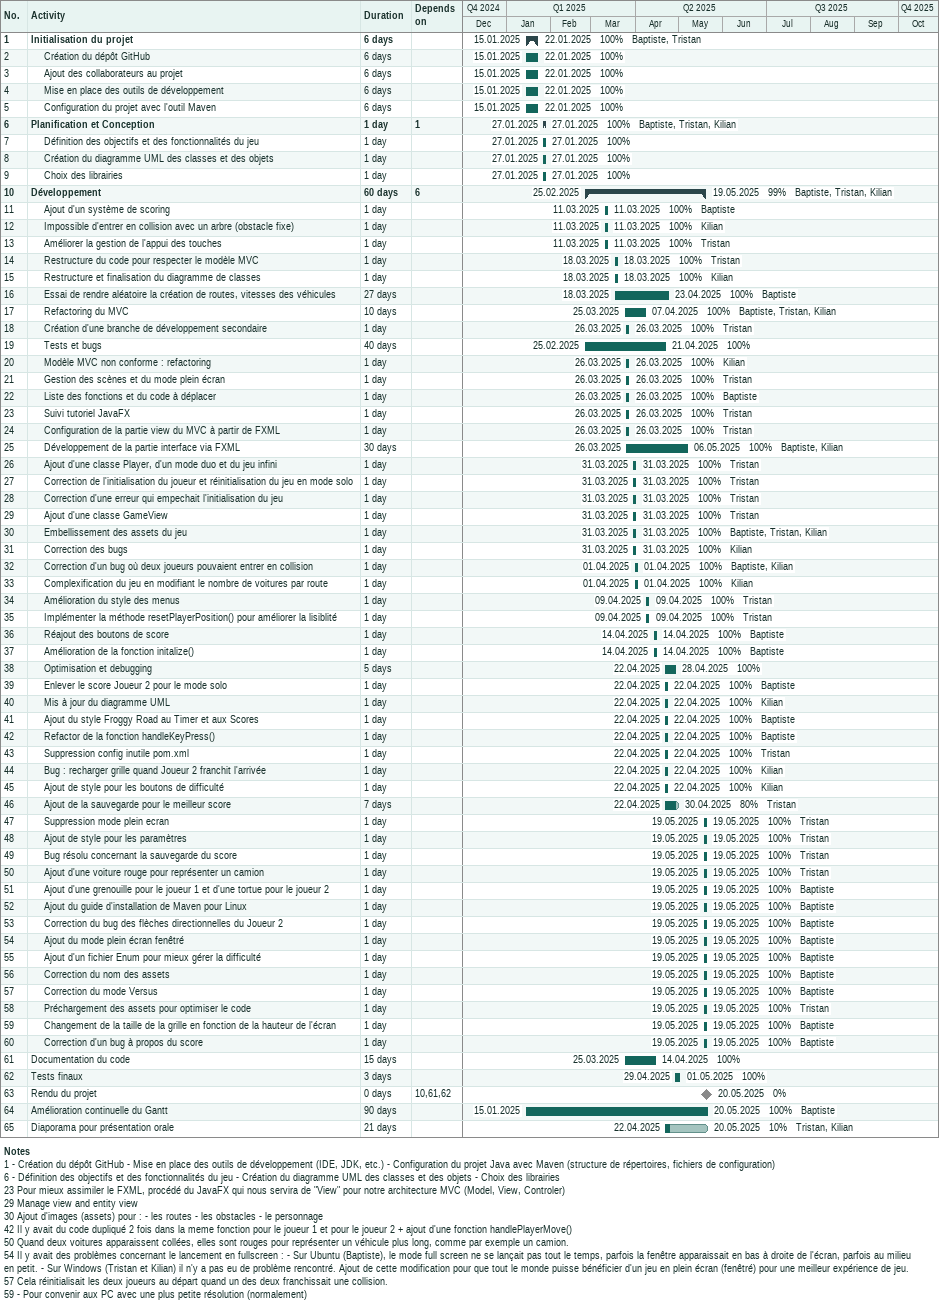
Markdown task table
| ID | Level | Task | Duration | Start | Finish | Predecessors | Resources | % complete |
|---|---|---|---|---|---|---|---|---|
| 1 | 1 | **Initialisation du projet** | 6d | 2025-01-15 | 2025-01-22 |  | Baptiste, Tristan | 100 |
| 2 | 2 | Création du dépôt GitHub | 6d | 2025-01-15 | 2025-01-22 |  |  | 100 |
| 3 | 2 | Ajout des collaborateurs au projet | 6d | 2025-01-15 | 2025-01-22 |  |  | 100 |
| 4 | 2 | Mise en place des outils de développement | 6d | 2025-01-15 | 2025-01-22 |  |  | 100 |
| 5 | 2 | Configuration du projet avec l'outil Maven | 6d | 2025-01-15 | 2025-01-22 |  |  | 100 |
| 6 | 1 | **Planification et Conception** | 1d | 2025-01-27 | 2025-01-27 | 1 | Baptiste, Tristan, Kilian | 100 |
| 7 | 2 | Définition des objectifs et des fonctionnalités du jeu | 1d | 2025-01-27 | 2025-01-27 |  |  | 100 |
| 8 | 2 | Création du diagramme UML des classes et des objets | 1d | 2025-01-27 | 2025-01-27 |  |  | 100 |
| 9 | 2 | Choix des librairies | 1d | 2025-01-27 | 2025-01-27 |  |  | 100 |
| 10 | 1 | **Développement** | 60d | 2025-02-25 | 2025-05-19 | 6 | Baptiste, Tristan, Kilian | 99 |
| 11 | 2 | Ajout d'un système de scoring | 1d | 2025-03-11 | 2025-03-11 |  | Baptiste | 100 |
| 12 | 2 | Impossible d'entrer en collision avec un arbre (obstacle fixe) | 1d | 2025-03-11 | 2025-03-11 |  | Kilian | 100 |
| 13 | 2 | Améliorer la gestion de l'appui des touches | 1d | 2025-03-11 | 2025-03-11 |  | Tristan | 100 |
| 14 | 2 | Restructure du code pour respecter le modèle MVC | 1d | 2025-03-18 | 2025-03-18 |  | Tristan | 100 |
| 15 | 2 | Restructure et finalisation du diagramme de classes | 1d | 2025-03-18 | 2025-03-18 |  | Kilian | 100 |
| 16 | 2 | Essai de rendre aléatoire la création de routes, vitesses des véhicules | 27d | 2025-03-18 | 2025-04-23 |  | Baptiste | 100 |
| 17 | 2 | Refactoring du MVC | 10d | 2025-03-25 | 2025-04-07 |  | Baptiste, Tristan, Kilian | 100 |
| 18 | 2 | Création d'une branche de développement secondaire | 1d | 2025-03-26 | 2025-03-26 |  | Tristan | 100 |
| 19 | 2 | Tests et bugs | 40d | 2025-02-25 | 2025-04-21 |  |  | 100 |
| 20 | 2 | Modèle MVC non conforme : refactoring | 1d | 2025-03-26 | 2025-03-26 |  | Kilian | 100 |
| 21 | 2 | Gestion des scènes et du mode plein écran | 1d | 2025-03-26 | 2025-03-26 |  | Tristan | 100 |
| 22 | 2 | Liste des fonctions et du code à déplacer | 1d | 2025-03-26 | 2025-03-26 |  | Baptiste | 100 |
| 23 | 2 | Suivi tutoriel JavaFX | 1d | 2025-03-26 | 2025-03-26 |  | Tristan | 100 |
| 24 | 2 | Configuration de la partie view du MVC à partir de FXML | 1d | 2025-03-26 | 2025-03-26 |  | Tristan | 100 |
| 25 | 2 | Développement de la partie interface via FXML | 30d | 2025-03-26 | 2025-05-06 |  | Baptiste, Kilian | 100 |
| 26 | 2 | Ajout d'une classe Player, d'un mode duo et du jeu infini | 1d | 2025-03-31 | 2025-03-31 |  | Tristan | 100 |
| 27 | 2 | Correction de l'initialisation du joueur et réinitialisation du jeu en mode solo | 1d | 2025-03-31 | 2025-03-31 |  | Tristan | 100 |
| 28 | 2 | Correction d'une erreur qui empechait l'initialisation du jeu | 1d | 2025-03-31 | 2025-03-31 |  | Tristan | 100 |
| 29 | 2 | Ajout d'une classe GameView | 1d | 2025-03-31 | 2025-03-31 |  | Tristan | 100 |
| 30 | 2 | Embellissement des assets du jeu | 1d | 2025-03-31 | 2025-03-31 |  | Baptiste, Tristan, Kilian | 100 |
| 31 | 2 | Correction des bugs | 1d | 2025-03-31 | 2025-03-31 |  | Kilian | 100 |
| 32 | 2 | Correction d'un bug où deux joueurs pouvaient entrer en collision | 1d | 2025-04-01 | 2025-04-01 |  | Baptiste, Kilian | 100 |
| 33 | 2 | Complexification du jeu en modifiant le nombre de voitures par route | 1d | 2025-04-01 | 2025-04-01 |  | Kilian | 100 |
| 34 | 2 | Amélioration du style des menus | 1d | 2025-04-09 | 2025-04-09 |  | Tristan | 100 |
| 35 | 2 | Implémenter la méthode resetPlayerPosition() pour améliorer la lisiblité | 1d | 2025-04-09 | 2025-04-09 |  | Tristan | 100 |
| 36 | 2 | Réajout des boutons de score | 1d | 2025-04-14 | 2025-04-14 |  | Baptiste | 100 |
| 37 | 2 | Amélioration de la fonction initalize() | 1d | 2025-04-14 | 2025-04-14 |  | Baptiste | 100 |
| 38 | 2 | Optimisation et debugging | 5d | 2025-04-22 | 2025-04-28 |  |  | 100 |
| 39 | 2 | Enlever le score Joueur 2 pour le mode solo | 1d | 2025-04-22 | 2025-04-22 |  | Baptiste | 100 |
| 40 | 2 | Mis à jour du diagramme UML | 1d | 2025-04-22 | 2025-04-22 |  | Kilian | 100 |
| 41 | 2 | Ajout du style Froggy Road au Timer et aux Scores | 1d | 2025-04-22 | 2025-04-22 |  | Baptiste | 100 |
| 42 | 2 | Refactor de la fonction handleKeyPress() | 1d | 2025-04-22 | 2025-04-22 |  | Baptiste | 100 |
| 43 | 2 | Suppression config inutile pom.xml | 1d | 2025-04-22 | 2025-04-22 |  | Tristan | 100 |
| 44 | 2 | Bug : recharger grille quand Joueur 2 franchit l'arrivée | 1d | 2025-04-22 | 2025-04-22 |  | Kilian | 100 |
| 45 | 2 | Ajout de style pour les boutons de difficulté | 1d | 2025-04-22 | 2025-04-22 |  | Kilian | 100 |
| 46 | 2 | Ajout de la sauvegarde pour le meilleur score | 7d | 2025-04-22 | 2025-04-30 |  | Tristan | 80 |
| 47 | 2 | Suppression mode plein ecran | 1d | 2025-05-19 | 2025-05-19 |  | Tristan | 100 |
| 48 | 2 | Ajout de style pour les paramètres | 1d | 2025-05-19 | 2025-05-19 |  | Tristan | 100 |
| 49 | 2 | Bug résolu concernant la sauvegarde du score | 1d | 2025-05-19 | 2025-05-19 |  | Tristan | 100 |
| 50 | 2 | Ajout d'une voiture rouge pour représenter un camion | 1d | 2025-05-19 | 2025-05-19 |  | Tristan | 100 |
| 51 | 2 | Ajout d'une grenouille pour le joueur 1 et d'une tortue pour le joueur 2 | 1d | 2025-05-19 | 2025-05-19 |  | Baptiste | 100 |
| 52 | 2 | Ajout du guide d'installation de Maven pour Linux | 1d | 2025-05-19 | 2025-05-19 |  | Baptiste | 100 |
| 53 | 2 | Correction du bug des flèches directionnelles du Joueur 2 | 1d | 2025-05-19 | 2025-05-19 |  | Baptiste | 100 |
| 54 | 2 | Ajout du mode plein écran fenêtré | 1d | 2025-05-19 | 2025-05-19 |  | Baptiste | 100 |
| 55 | 2 | Ajout d'un fichier Enum pour mieux gérer la difficulté | 1d | 2025-05-19 | 2025-05-19 |  | Baptiste | 100 |
| 56 | 2 | Correction du nom des assets | 1d | 2025-05-19 | 2025-05-19 |  | Baptiste | 100 |
| 57 | 2 | Correction du mode Versus | 1d | 2025-05-19 | 2025-05-19 |  | Baptiste | 100 |
| 58 | 2 | Préchargement des assets pour optimiser le code | 1d | 2025-05-19 | 2025-05-19 |  | Tristan | 100 |
| 59 | 2 | Changement de la taille de la grille en fonction de la hauteur de l'écran | 1d | 2025-05-19 | 2025-05-19 |  | Baptiste | 100 |
| 60 | 2 | Correction d'un bug à propos du score | 1d | 2025-05-19 | 2025-05-19 |  | Baptiste | 100 |
| 61 | 1 | Documentation du code | 15d | 2025-03-25 | 2025-04-14 |  |  | 100 |
| 62 | 1 | Tests finaux | 3d | 2025-04-29 | 2025-05-01 |  |  | 100 |
| 63 | 1 | Rendu du projet | 0d | 2025-05-20 | 2025-05-20 | 10, 61, 62 |  | 0 |
| 64 | 1 | Amélioration continuelle du Gantt | 90d | 2025-01-15 | 2025-05-20 |  | Baptiste | 100 |
| 65 | 1 | Diaporama pour présentation orale | 21d | 2025-04-22 | 2025-05-20 |  | Tristan, Kilian | 10 |

Notes
- 1: - Création du dépôt GitHub - Mise en place des outils de développement (IDE, JDK, etc.) - Configuration du projet Java avec Maven (structure de répertoires, fichiers de configuration)
- 6: - Définition des objectifs et des fonctionnalités du jeu - Création du diagramme UML des classes et des objets - Choix des librairies
- 23: Pour mieux assimiler le FXML, procédé du JavaFX qui nous servira de "View" pour notre architecture MVC (Model, View, Controler)
- 29: Manage view and entity view
- 30: Ajout d'images (assets) pour : - les routes - les obstacles - le personnage
- 42: Il y avait du code dupliqué 2 fois dans la meme fonction pour le joueur 1 et pour le joueur 2 + ajout d'une fonction handlePlayerMove()
- 50: Quand deux voitures apparaissent collées, elles sont rouges pour représenter un véhicule plus long, comme par exemple un camion.
- 54: Il y avait des problèmes concernant le lancement en fullscreen : - Sur Ubuntu (Baptiste), le mode full screen ne se lançait pas tout le temps, parfois la fenêtre apparaissait en bas à droite de l'écran, parfois au milieu en petit. - Sur Windows (Tristan et Kilian) il n'y a pas eu de problème rencontré. Ajout de cette modification pour que tout le monde puisse bénéficier d'un jeu en plein écran (fenêtré) pour une meilleur expérience de jeu.
- 57: Cela réinitialisait les deux joueurs au départ quand un des deux franchissait une collision.
- 59: - Pour convenir aux PC avec une plus petite résolution (normalement)
